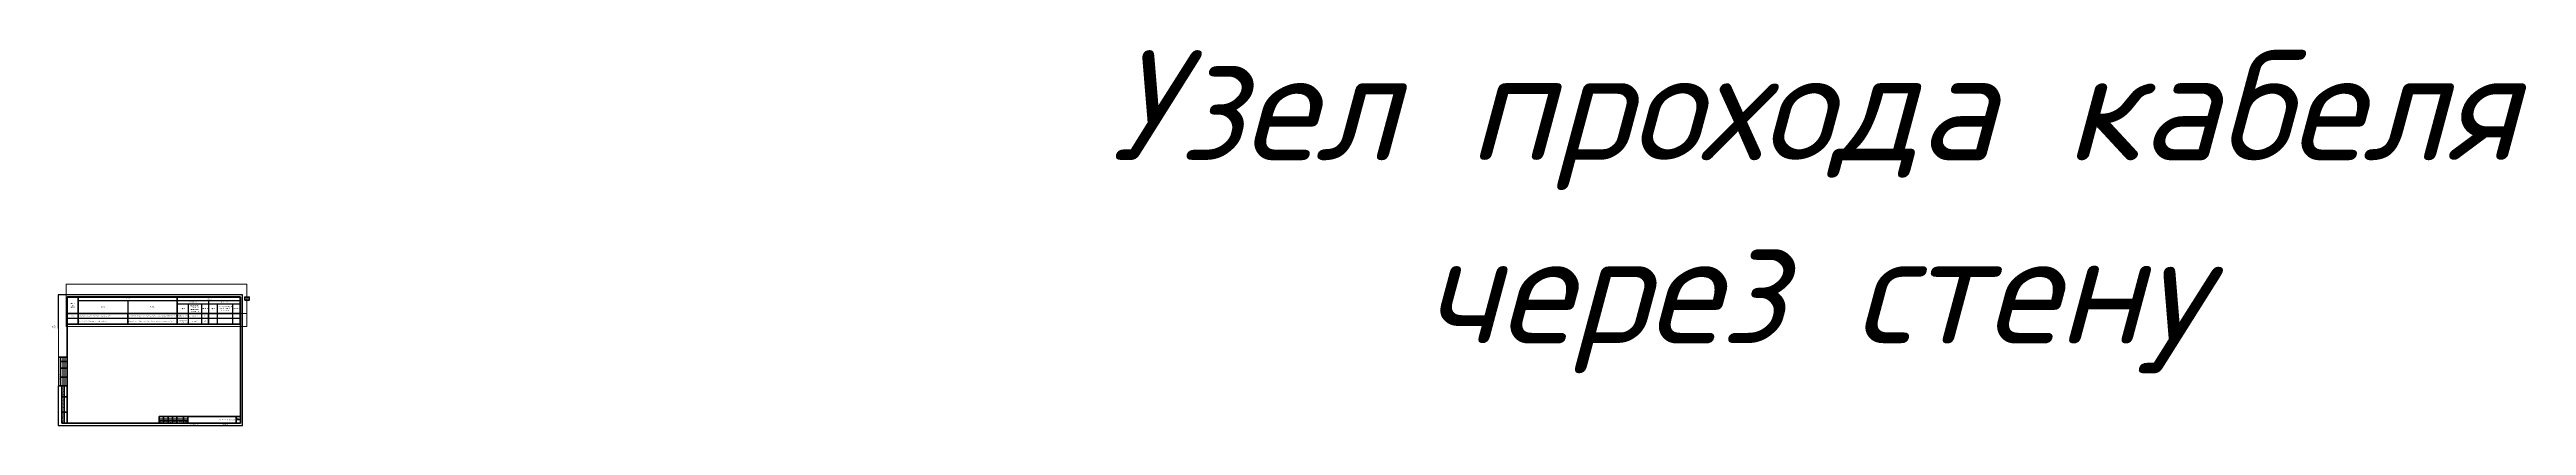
# Paper-space layout '13Кж2' of a CAD drawing. Extents: x -20 to 5624, y 0 to 855.
# The model-space entities are those that its viewports show. They can reach past a viewport. Long polylines and large blocks are cut down to what shows.
import ezdxf
from ezdxf.enums import TextEntityAlignment as Align

# ---------------------------------------------------------------- set-up
doc = ezdxf.new("R2010")
doc.units = 0
doc.header["$LTSCALE"] = 100
doc.set_wipeout_variables(frame=1)
doc.layers.get('Defpoints').update_dxf_attribs({"color": 42})
doc.styles.add('ISOCPEUR', font='isocpeui.ttf', dxfattribs={"height": 250})

# ---------------------------------------------------------------- blocks, each defined once
blk = doc.blocks.new('*U92')
at = {"linetype": 'Continuous', "lineweight": 25}
for p, q in [((420, 297), (0, 297)), ((0, 297), (0, 0)), ((420, 0), (420, 297)), ((10, 155), (10, 90)), ((15, 155), (15, 90)), ((0, 0), (420, 0)), ((230, 15), (295, 15))]:
    blk.add_line(p, q, dxfattribs=at)
at = {"linetype": 'Continuous', "lineweight": 60}
for p, q in [((415, 292), (20, 292)), ((20, 292), (20, 5)), ((415, 5), (415, 292)), ((20, 155), (0, 155)), ((5, 155), (5, 90)), ((20, 145), (5, 145)), ((20, 130), (5, 130)), ((20, 90), (0, 90)), ((20, 110), (5, 110)), ((8, 90), (8, 5)), ((8, 65), (20, 65)), ((13, 90), (13, 5)), ((8, 30), (20, 30)), ((8, 5), (20, 5)), ((20, 5), (415, 5)), ((230, 5), (230, 20)), ((230, 20), (415, 20)), ((230, 10), (295, 10)), ((230, 5), (415, 5)), ((240, 20), (240, 5)), ((250, 20), (250, 5)), ((260, 20), (260, 5)), ((270, 20), (270, 5)), ((285, 20), (285, 5)), ((295, 5), (295, 20)), ((405, 5), (405, 20)), ((405, 13), (415, 13)), ((415, 5), (415, 20))]:
    blk.add_line(p, q, dxfattribs=at)
at = {"lineweight": 60}
blk.add_lwpolyline([(425, 285), (435, 285), (435, 292), (425, 292)], close=True, dxfattribs=at)
at = {"linetype": 'Continuous', "rotation": 90, "style": 'ISOCPEUR'}
for s, insert, char_height, width, attachment_point in [('Согласовано', (-17.5, 172.5), 3, 35, 5), ('20_Главный_специалист_ВК', (-12.5, 176), 2.5, 19, 4), ('Гл. спец ВК', (-12.5, 156), 2.5, 19, 4), ('01.26', (-12.5, 215), 2.5, 10, 5), ('21_Главный_специалист_ЭОМ', (-7.5, 176), 2.5, 19, 4), ('01.26', (-7.5, 215), 2.5, 10, 5), ('01.26', (-2.5, 215), 2.5, 10, 5), ('17_ГАП', (-12.5, 111), 2.5, 19, 4), ('01.26', (-12.5, 150), 2.5, 10, 5), ('Гл. спец ЭОМ', (-7.5, 156), 2.5, 19, 4), ('19_Главный_конструктор', (-7.5, 111), 2.5, 19, 4), ('01.26', (-7.5, 150), 2.5, 10, 5), ('18_Главный_специалист_ОВ', (-2.5, 111), 2.5, 19, 4), ('01.26', (-2.5, 150), 2.5, 10, 5), ('Согласовано', (2.5, 107.5), 2.5, 35, 5), ('ГАП', (-12.5, 91), 2.5, 19, 4), ('Гл. констр. ', (-7.5, 91), 2.5, 19, 4), ('Гл. спец ОВ', (-2.5, 91), 2.5, 19, 4), ('Подп. и дата', (10.5, 47.5), 2.5, 35, 5), ('Взам. инв. №', (10.5, 77.5), 2.5, 25, 5), ('Инв. № подл.', (10.5, 17.5), 2.5, 25, 5)]:
    blk.add_mtext(s, dxfattribs=dict(at, insert=insert, char_height=char_height, width=width, attachment_point=attachment_point))
at = {"char_height": 2.5, "attachment_point": 5, "style": 'ISOCPEUR'}
for s, insert, width in [('Изм.', (234.9, 7.5), 10), ('Кол.уч', (244.9, 7.5), 10), ('Лист', (254.9, 7.5), 10), ('№док.', (264.9, 7.5), 10), ('Подп.', (277.5, 7.5), 15.076), ('Дата', (289.9, 7.5), 10), ('Лист', (410, 16.5), 10)]:
    blk.add_mtext(s, dxfattribs=dict(at, insert=insert, width=width))
at = {"linetype": 'Continuous', "char_height": 2.5, "style": 'ISOCPEUR'}
for s, insert, width, attachment_point in [('Копировал', (309.5, 2.5), 25, 5), ('16-25//Г-Р-ЭЧФ', (395, 12.5), 100, 6), ('Формат', (380.5, 2.5), 16, 5)]:
    blk.add_mtext(s, dxfattribs=dict(at, insert=insert, width=width, attachment_point=attachment_point))
at = {"style": 'ISOCPEUR'}
for tag, p in [('Сквозная_нумерация', (430, 288.5)), ('Форма6_номер_листа', (410, 9))]:
    blk.add_attdef(tag, text='', height=2.5, dxfattribs=at).set_placement(p, align=Align.MIDDLE_CENTER)
at = {"style": 'ISOCPEUR', "flags": 8}
blk.add_attdef('Формат', (388.5, 1.5), '', height=2.5, dxfattribs=at)
at = {"style": 'ISOCPEUR'}
blk.add_attdef('Форма6_дополнительный_шифр', text='', height=2.5, dxfattribs=at).set_placement((395, 12.5), align=Align.MIDDLE_LEFT)
blk.add_wipeout([(-20, 220), (-0.5, 220), (-0.5, 90), (-20, 90)])
blk = doc.blocks.new('*T86')
at = {"color": 0, "lineweight": 50, "transparency": 16777216}
for p, q in [((0, 0), (39450, 0)), ((0, 0), (0, -24852)), ((2500, 0), (2500, -24852)), ((25100, 0), (25100, -24852)), ((39450, 0), (39450, -24852)), ((0, -3750), (39450, -3750)), ((13800, -3750), (13800, -24852)), ((32200, -3750), (32200, -24852)), ((0, -24852), (39450, -24852))]:
    blk.add_line(p, q, dxfattribs=at)
at = {"color": 0, "lineweight": -2, "transparency": 16777216}
for p, q in [((0, -4842), (39450, -4842)), ((2500, -767), (13800, -767)), ((13800, -767), (13800, -3750)), ((25100, -767), (32200, -767)), ((25100, -1533), (27600, -1533)), ((27600, -1533), (27600, -24852)), ((30600, -1533), (30600, -24852)), ((32200, -767), (32200, -3750)), ((32200, -1533), (34200, -1533)), ((34200, -1533), (34200, -24852)), ((37700, -1533), (37700, -24852)), ((0, -5934), (39450, -5934)), ((0, -7025), (39450, -7025)), ((0, -8167), (2500, -8167)), ((0, -9259), (39450, -9259)), ((0, -10350), (39450, -10350)), ((25100, -8167), (39450, -8167)), ((0, -11442), (39450, -11442)), ((0, -12584), (39450, -12584)), ((0, -13675), (39450, -13675)), ((0, -14767), (39450, -14767)), ((0, -15859), (39450, -15859)), ((0, -16950), (39450, -16950)), ((0, -18042), (39450, -18042)), ((0, -19134), (39450, -19134)), ((0, -20225), (39450, -20225)), ((0, -21317), (39450, -21317)), ((0, -22409), (39450, -22409)), ((0, -23500), (39450, -23500))]:
    blk.add_line(p, q, dxfattribs=at)
at = {"color": 0, "linetype": 'ByBlock', "lineweight": -2, "transparency": 16777216}
for p, q in [((13800, -767), (25100, -767)), ((27600, -1533), (32200, -1533)), ((32200, -767), (39450, -767)), ((34200, -1533), (39450, -1533)), ((2500, -8167), (25100, -8167))]:
    blk.add_line(p, q, dxfattribs=at)
at = {"color": 0, "lineweight": 20, "transparency": 16777216, "char_height": 250, "style": 'ISOCPEUR'}
for s, insert, width, attachment_point in [('{\\fArial|b0|i0|c204|p34;Марки\\fArial|b0|i0|c0|p34;-\\P\\fArial|b0|i0|c204|p34;ровка \\Pкабеля}', (1250, -1875), 2488, 5), ('{\\C256;ЛЧ1.2}', (1250, -5388), 2100, 5), ('{\\C256;ЛЧ1.1}', (1250, -4296), 2100, 5), ('Уровень 2 эт{\\C256;ажа, Серверная, пом.228}', (2700, -4296), 10900, 4), ('Уровень 1 эт{\\C256;ажа, Клеммная коробка, К1}', (2700, -5388), 10900, 4), ('{\\fArial|b0|i0|c204|p34;Начало }', (8150, -2259), 10500, 5), ('{\\fArial|b0|i0|c204|p34;\\C256;Трасса}', (13800, -383), 22588, 5), ('Уровень 1 эт{\\C256;ажа, Клеммная коробка, К1}', (14000, -4296), 10900, 4), ('Уровень 1 эт{\\C256;ажа, Вторичные часы, ВЧ1.1}', (14000, -5388), 10900, 4), ('{\\fArial|b0|i0|c204|p34;Конец}', (19450, -2259), 11288, 5), ('КПСВВнг(А)-LSLTx ', (26350, -4296), 2100, 5), ('КПСВВнг(А)-LSLTx ', (26350, -5388), 2100, 5), ('{\\fArial|b0|i0|c204|p34;Марка}', (26350, -2642), 2488, 5), ('{\\fArial|b0|i0|c204|p34;по проекту}', (28650, -1150), 7088, 5), ('{\\fArial|b0|i0|c204|p34;Количество кабелей и сечение жил\\fArial|b0|i0|c0|p34;, \\fArial|b0|i0|c204|p34;напряжение}', (29100, -2642), 2988, 5), ('1х2x1,5', (29100, -4296), 2600, 5), ('1х2x1,5', (29100, -5388), 2600, 5), ('{\\fArial|b0|i0|c204|p34;Длина\\fArial|b0|i0|c0|p34;, \\fArial|b0|i0|c204|p34;м}', (31400, -2642), 1588, 5), ('55', (31400, -5388), 1200, 5), ('15', (31400, -4296), 1200, 5), ('{\\fArial|b0|i0|c204|p34;Кабель}', (32275, -383), 14338, 5), ('{\\fArial|b0|i0|c204|p34;Марка}', (33200, -2642), 1988, 5), ('{\\fArial|b0|i0|c204|p34;Количество кабелей и сечение жил\\fArial|b0|i0|c0|p34;, \\fArial|b0|i0|c204|p34;напряжение}', (35950, -2642), 3488, 5), ('{\\fArial|b0|i0|c204|p34;проложен}', (35825, -1150), 7238, 5), ('{\\fArial|b0|i0|c204|p34;Длина\\fArial|b0|i0|c0|p34;, \\fArial|b0|i0|c204|p34;м}', (38575, -2642), 1738, 5), ('{\\C256;ЛЧ1.3}', (1250, -6480), 2100, 5), ('{\\C256;ЗС1.4', (1250, -10896), 2100, 5), ('{\\C256;ЗС1.3', (1250, -9805), 2100, 5), ('{\\C256;ЗС1.2}', (1250, -8713), 2100, 5), ('{\\C256;ЗС1.1}', (1250, -7596), 2100, 5), ('Уровень 1 эт{\\C256;ажа, Клеммная коробка, К1}', (2700, -6480), 10900, 4), ('Уровень 1 этажа{\\C256;, пом.122. \\C7;Музыкальный таймер ВИКТОРИЯ с воспроизведением МР3 файлов }', (2700, -7596), 10900, 4), ('Уровень 1 эт{\\C256;ажа, Комната охраны, пом.122}', (2700, -8713), 10900, 4), ('Уровень 1 эт{\\C256;ажа, Клеммная коробка, К2}', (2700, -9805), 10900, 4), ('Уровень 1 эт{\\C256;ажа, Клеммная коробка, К2}', (2700, -10896), 10900, 4), ('Уровень 1 эт{\\C256;ажа, Вторичные часы, ВЧ1.2}', (14000, -6480), 10900, 4), ('Уровень 1 этажа{\\C256;, пом.122. Конвертер DAP-IP}', (14000, -7596), 10900, 4), ('Уровень 1 эт{\\C256;ажа, Клеммная коробка, К2}', (14000, -8713), 10900, 4), ('Уровень 1 эт{\\C256;ажа, Световой оповещатель стробоскопический BIAL1.1}', (14000, -9805), 10900, 4), ('Уровень 1 эт{\\C256;ажа, Световой оповещатель стробоскопический BIAL1.8}', (14000, -10896), 10900, 4), ('КПСВВнг(А)-LSLTx ', (26350, -6480), 2100, 5), ('КПСВВнг(А)-LSLTx ', (26350, -7596), 2100, 5), ('КПСВВнг(А)-LSLTx ', (26350, -8713), 2100, 5), ('КПСВВнг(А)-LSLTx ', (26350, -9805), 2100, 5), ('КПСВВнг(А)-LSLTx ', (26350, -10896), 2100, 5), ('1х2x1,5', (29100, -6480), 2600, 5), ('1х2x1,5', (29100, -7596), 2600, 5), ('1х2x1,5', (29100, -8713), 2600, 5), ('1х2x1,5', (29100, -9805), 2600, 5), ('1х2x1,5', (29100, -10896), 2600, 5), ('45', (31400, -6480), 1200, 5), ('85', (31400, -9805), 1200, 5), ('85', (31400, -10896), 1200, 5), ('15', (31400, -7596), 1200, 5), ('15', (31400, -8713), 1200, 5), ('{\\C256;ЗС2.4', (1250, -16405), 2100, 5), ('{\\C256;ЗС2.3', (1250, -15313), 2100, 5), ('{\\C256;ЗС2.2}', (1250, -14221), 2100, 5), ('{\\C256;ЗС1.5', (1250, -12013), 2100, 5), ('{\\C256;ЗС2.1}', (1250, -13130), 2100, 5), ('Уровень 1 этажа{\\C256;, \\C7;Музыкальный таймер ВИКТОРИЯ с воспроизведением МР3 файлов }', (2700, -12013), 10900, 4), ('Уровень 1 эт{\\C256;ажа, Клеммная коробка, К4}', (2700, -13130), 10900, 4), ('Уровень 2 эт{\\C256;ажа, Клеммная коробка, К11}', (2700, -14221), 10900, 4), ('Уровень 2 эт{\\C256;ажа, Клеммная коробка, К11}', (2700, -15313), 10900, 4), ('Уровень 1 эт{\\C256;ажа, Клеммная коробка, К8}', (2700, -16405), 10900, 4), ('Уровень 1 этажа{\\C256;, Конвертер DAP-IP}', (14000, -12013), 10900, 4), ('Уровень 2 эт{\\C256;ажа, Клеммная коробка, К11}', (14000, -13130), 10900, 4), ('Уровень 2 эт{\\C256;ажа, Световой оповещатель стробоскопический BIAL2.2}', (14000, -14221), 10900, 4), ('Уровень 3 эт{\\C256;ажа, Клеммная коробка, К13}', (14000, -15313), 10900, 4), ('Уровень 2 эт{\\C256;ажа, Клеммная коробка, К12}', (14000, -16405), 10900, 4), ('КПСВВнг(А)-LSLTx ', (26350, -12013), 2100, 5), ('КПСВВнг(А)-LSLTx ', (26350, -13130), 2100, 5), ('КПСВВнг(А)-LSLTx ', (26350, -14221), 2100, 5), ('КПСВВнг(А)-LSLTx ', (26350, -15313), 2100, 5), ('КПСВВнг(А)-LSLTx ', (26350, -16405), 2100, 5), ('1х2x1,5', (29100, -12013), 2600, 5), ('1х2x1,5', (29100, -13130), 2600, 5), ('1х2x1,5', (29100, -14221), 2600, 5), ('1х2x1,5', (29100, -15313), 2600, 5), ('1х2x1,5', (29100, -16405), 2600, 5), ('75', (31400, -14221), 1200, 5), ('10', (31400, -12013), 1200, 5), ('10', (31400, -13130), 1200, 5), ('10', (31400, -15313), 1200, 5), ('10', (31400, -16405), 1200, 5), ('{\\C256;ЗС2.5}', (1250, -17496), 2100, 5), ('{\\C256;ЗС2.6}', (1250, -18588), 2100, 5), ('{\\C256;ЗС3.3}', (1250, -21863), 2100, 5), ('{\\C256;ЗС3.2}', (1250, -20771), 2100, 5), ('{\\C256;ЗС3.1}', (1250, -19680), 2100, 5), ('Уровень 2 эт{\\C256;ажа, Клеммная коробка, К12}', (2700, -17496), 10900, 4), ('Уровень 2 эт{\\C256;ажа, Клеммная коробка, К12}', (2700, -18588), 10900, 4), ('Уровень 3 эт{\\C256;ажа, Клеммная коробка, К13}', (2700, -19680), 10900, 4), ('Уровень 3 эт{\\C256;ажа, Клеммная коробка, К15}', (2700, -20771), 10900, 4), ('Уровень 3 эт{\\C256;ажа, Клеммная коробка, К15}', (2700, -21863), 10900, 4), ('Уровень 2 эт{\\C256;ажа, Световой оповещатель стробоскопический BIAL2.4}', (14000, -17496), 10900, 4), ('Уровень 3 эт{\\C256;ажа, Клеммная коробка, К15}', (14000, -18588), 10900, 4), ('Уровень 3 эт{\\C256;ажа, Световой оповещатель стробоскопический BIAL3.3}', (14000, -19680), 10900, 4), ('Уровень 3 эт{\\C256;ажа, Световой оповещатель стробоскопический BIAL3.6}', (14000, -20771), 10900, 4), ('Уровень 4 эт{\\C256;ажа, Клеммная коробка, К17}', (14000, -21863), 10900, 4), ('КПСВВнг(А)-LSLTx ', (26350, -17496), 2100, 5), ('КПСВВнг(А)-LSLTx ', (26350, -18588), 2100, 5), ('КПСВВнг(А)-LSLTx ', (26350, -19680), 2100, 5), ('КПСВВнг(А)-LSLTx ', (26350, -20771), 2100, 5), ('КПСВВнг(А)-LSLTx ', (26350, -21863), 2100, 5), ('1х2x1,5', (29100, -17496), 2600, 5), ('1х2x1,5', (29100, -18588), 2600, 5), ('1х2x1,5', (29100, -19680), 2600, 5), ('1х2x1,5', (29100, -20771), 2600, 5), ('1х2x1,5', (29100, -21863), 2600, 5), ('75', (31400, -17496), 1200, 5), ('70', (31400, -19680), 1200, 5), ('70', (31400, -20771), 1200, 5), ('10', (31400, -18588), 1200, 5), ('10', (31400, -21863), 1200, 5), ('ЭС4.1', (1250, -22955), 2100, 5), ('Уровень 4 эт{\\C256;ажа, Клеммная коробка, К17}', (2700, -22955), 10900, 4), ('{\\C256;Шкаф СОУЭ. Помещение 104. DAP-IP}', (2700, -24176), 10900, 4), ('Уровень 4 эт{\\C256;ажа, Световой оповещатель стробоскопический BIAL4.3}', (14000, -22955), 10900, 4), ('{\\C256;Шкаф СОУЭ. Помещение 104. Центральное устройство СОУЭ}', (14000, -24176), 10900, 4), ('КПСВВнг(А)-LSLTx ', (26350, -22955), 2100, 5), ('{\\H0.83333x;\\C256;U/UTP Cat5e\\PPVCLSнг(А)-LSLTx}', (26350, -24176), 2100, 5), ('4х2х0,52', (29100, -24176), 2600, 5), ('1х2x1,5', (29100, -22955), 2600, 5), ('85', (31400, -22955), 1200, 5), ('40', (31400, -24176), 1200, 5)]:
    blk.add_mtext(s, dxfattribs=dict(at, insert=insert, width=width, attachment_point=attachment_point))

msp = doc.modelspace()

# ---------------------------------------------------------------- block references
msp.add_blockref('*T86', (69509375.9, -33436909.4))

psp = doc.layouts.new('13Кж2')

# ---------------------------------------------------------------- block references
ref = psp.add_blockref('*U92', (0, 0))
ref.add_attrib('Формат', 'А3', (388.5, 1.5), dxfattribs={"height": 2.5, "style": 'ISOCPEUR'})
ref.add_attrib('Форма6_номер_листа', '2', dxfattribs={"height": 2.5, "style": 'ISOCPEUR'}).set_placement((410, 9), align=Align.MIDDLE_CENTER)
ref.add_attrib('Форма6_дополнительный_шифр', '-КЖ', dxfattribs={"height": 2.5, "style": 'ISOCPEUR'}).set_placement((395, 12.5), align=Align.MIDDLE_LEFT)
ref.add_attrib('Сквозная_нумерация', '20', dxfattribs={"height": 2.5, "style": 'ISOCPEUR'}).set_placement((430, 288.5), align=Align.MIDDLE_CENTER)

# ---------------------------------------------------------------- texts
at = {"lineweight": 15, "ltscale": 0.8, "insert": (4000.7, 485.7, -21.7), "char_height": 250, "width": 7869.904, "attachment_point": 5, "style": 'ISOCPEUR'}
psp.add_mtext('Узел прохода кабеля\\Pчерез стену', dxfattribs=at)

# ---------------------------------------------------------------- next in the draw order: viewports
at = {"layer": 'Defpoints', "color": 18, "true_color": 0x000000}
psp.add_viewport(center=(223.6, 287.7), size=(411.2, 66.82), view_center_point=(69529732.1, -33437344.3), view_height=6682.03, dxfattribs=at)
psp.add_viewport(center=(223.6, 239.6), size=(411.2, 30.0756), view_center_point=(69529732.1, -33460811.3), view_height=3007.561, status=3, dxfattribs=at)

doc.saveas('drawing.dxf')
